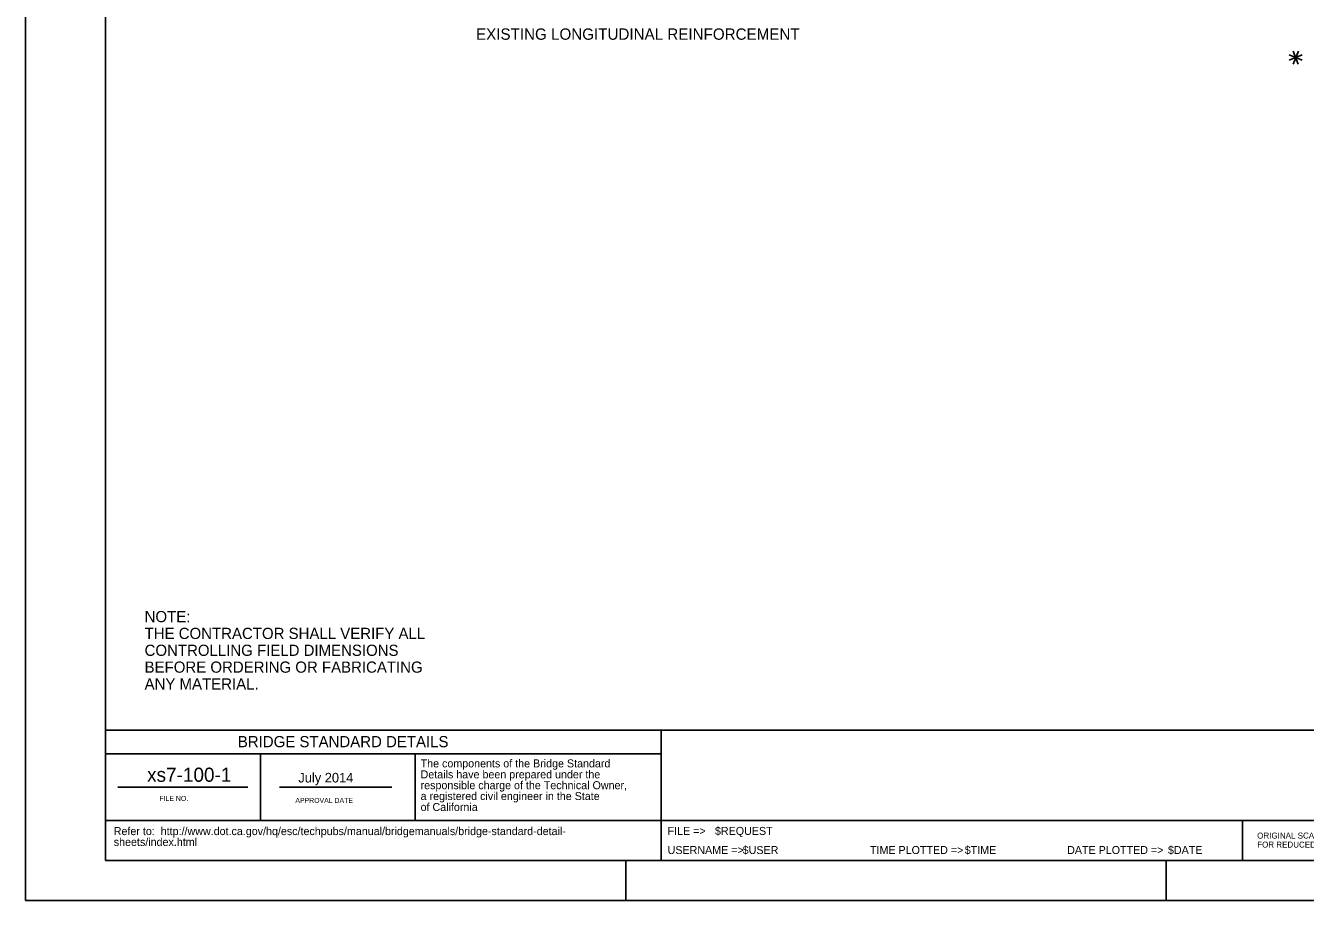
# Model space of a CAD drawing. Extents: x 0 to 2.83, y 0 to 1.83.
# Drawn here: x 0 to 1.333, y 0 to 0.911 of the extents above; entities that cross this region are included whole.
import ezdxf

# ---------------------------------------------------------------- set-up
doc = ezdxf.new("R2010")
doc.units = 0
for name, color, linetype in [('10 Sheet Format', 7, 'Continuous'), ('210 Border', 7, 'Continuous'), ('214 Text and Titles', 7, 'Continuous')]:
    doc.layers.add(name, color=color, linetype=linetype)

msp = doc.modelspace()

# ---------------------------------------------------------------- linework, layer by layer
at = {"layer": '10 Sheet Format'}
for p, q in [((0.0959, 0.118), (0.2314, 0.118)), ((0.2643, 0.118), (0.3814, 0.118))]:
    msp.add_line(p, q, dxfattribs=at)
msp.add_lwpolyline([(0, 0), (2.8333, 0), (2.8333, 1.8333), (0, 1.8333)], close=True, dxfattribs=at)
at = {"layer": '210 Border'}
for p, q in [((0.0833, 0.0833), (0.0833, 1.7917)), ((2.7917, 0.1771), (0.0833, 0.1771)), ((0.6618, 0.1771), (0.6618, 0.0417)), ((0.6618, 0.1527), (0.0833, 0.1527)), ((0.2446, 0.0833), (0.2446, 0.1527)), ((0.4058, 0.1527), (0.4058, 0.0833)), ((0.0833, 0.0417), (0.0833, 0.0833)), ((2.7917, 0.0833), (0.0833, 0.0833)), ((1.2671, 0.0833), (1.2671, 0.0417)), ((2.7917, 0.0417), (0.0833, 0.0417)), ((0.625, 0.0417), (0.625, 0)), ((1.1875, 0.0417), (1.1875, 0))]:
    msp.add_line(p, q, dxfattribs=at)
at = {"layer": '214 Text and Titles'}
for p, q in [((1.3157, 0.8749), (1.3293, 0.8805)), ((1.3293, 0.8749), (1.3157, 0.8805)), ((1.3197, 0.8709), (1.3253, 0.8845)), ((1.3252, 0.8709), (1.3197, 0.8845))]:
    msp.add_line(p, q, dxfattribs=at)

# ---------------------------------------------------------------- texts
at = {"layer": '10 Sheet Format'}
for s, height, p in [('July 2014', 0.01, (0.284, 0.1228)), ('FILE NO.', 0.00521, (0.1393, 0.1036)), ('APPROVAL DATE', 0.005208, (0.2809, 0.1015)), ('Refer to:  http://www.dot.ca.gov/hq/esc/techpubs/manual/bridgemanuals/bridge-standard-detail-', 0.008333, (0.0918, 0.068)), ('FILE =>', 0.00833, (0.6685, 0.0682)), ('$REQUEST', 0.00833, (0.7178, 0.0682)), ('sheets/index.html', 0.008333, (0.0918, 0.0567)), ('USERNAME =>', 0.008333, (0.6685, 0.0483)), ('$USER', 0.00833, (0.7467, 0.0483)), ('TIME PLOTTED =>', 0.008333, (0.8792, 0.0483)), ('$TIME', 0.00833, (0.9779, 0.0483)), ('DATE PLOTTED =>', 0.008333, (1.0845, 0.0483)), ('$DATE', 0.00833, (1.1895, 0.0483))]:
    msp.add_text(s, height=height, dxfattribs=at).set_placement(p)
at = {"layer": '210 Border'}
for s, height, p in [('BRIDGE STANDARD DETAILS', 0.011667, (0.221, 0.1595)), ('The components of the Bridge Standard', 0.008333, (0.4113, 0.1385)), ('xs7-100-1', 0.01476, (0.1265, 0.1235)), ('Details have been prepared under the', 0.008333, (0.4113, 0.1271)), ('responsible charge of the Technical Owner,', 0.008333, (0.4113, 0.1158)), ('a registered civil engineer in the State', 0.008333, (0.4113, 0.1045)), ('of California', 0.008333, (0.4113, 0.0931)), ('ORIGINAL SCALE IN INCHES', 0.006234, (1.2824, 0.0644)), ('FOR REDUCED PLANS', 0.006234, (1.2824, 0.055))]:
    msp.add_text(s, height=height, dxfattribs=at).set_placement(p)
at = {"layer": '214 Text and Titles'}
for s, height, p in [('EXISTING LONGITUDINAL REINFORCEMENT', 0.011811, (0.469, 0.8962)), ('NOTE:', 0.01167, (0.1239, 0.2897)), ('THE CONTRACTOR SHALL VERIFY ALL', 0.011668, (0.1239, 0.2722)), ('CONTROLLING FIELD DIMENSIONS', 0.011668, (0.1239, 0.2546)), ('BEFORE ORDERING OR FABRICATING', 0.011668, (0.1239, 0.2371)), ('ANY MATERIAL.', 0.011668, (0.1239, 0.2196))]:
    msp.add_text(s, height=height, dxfattribs=at).set_placement(p)

doc.saveas('drawing.dxf')
